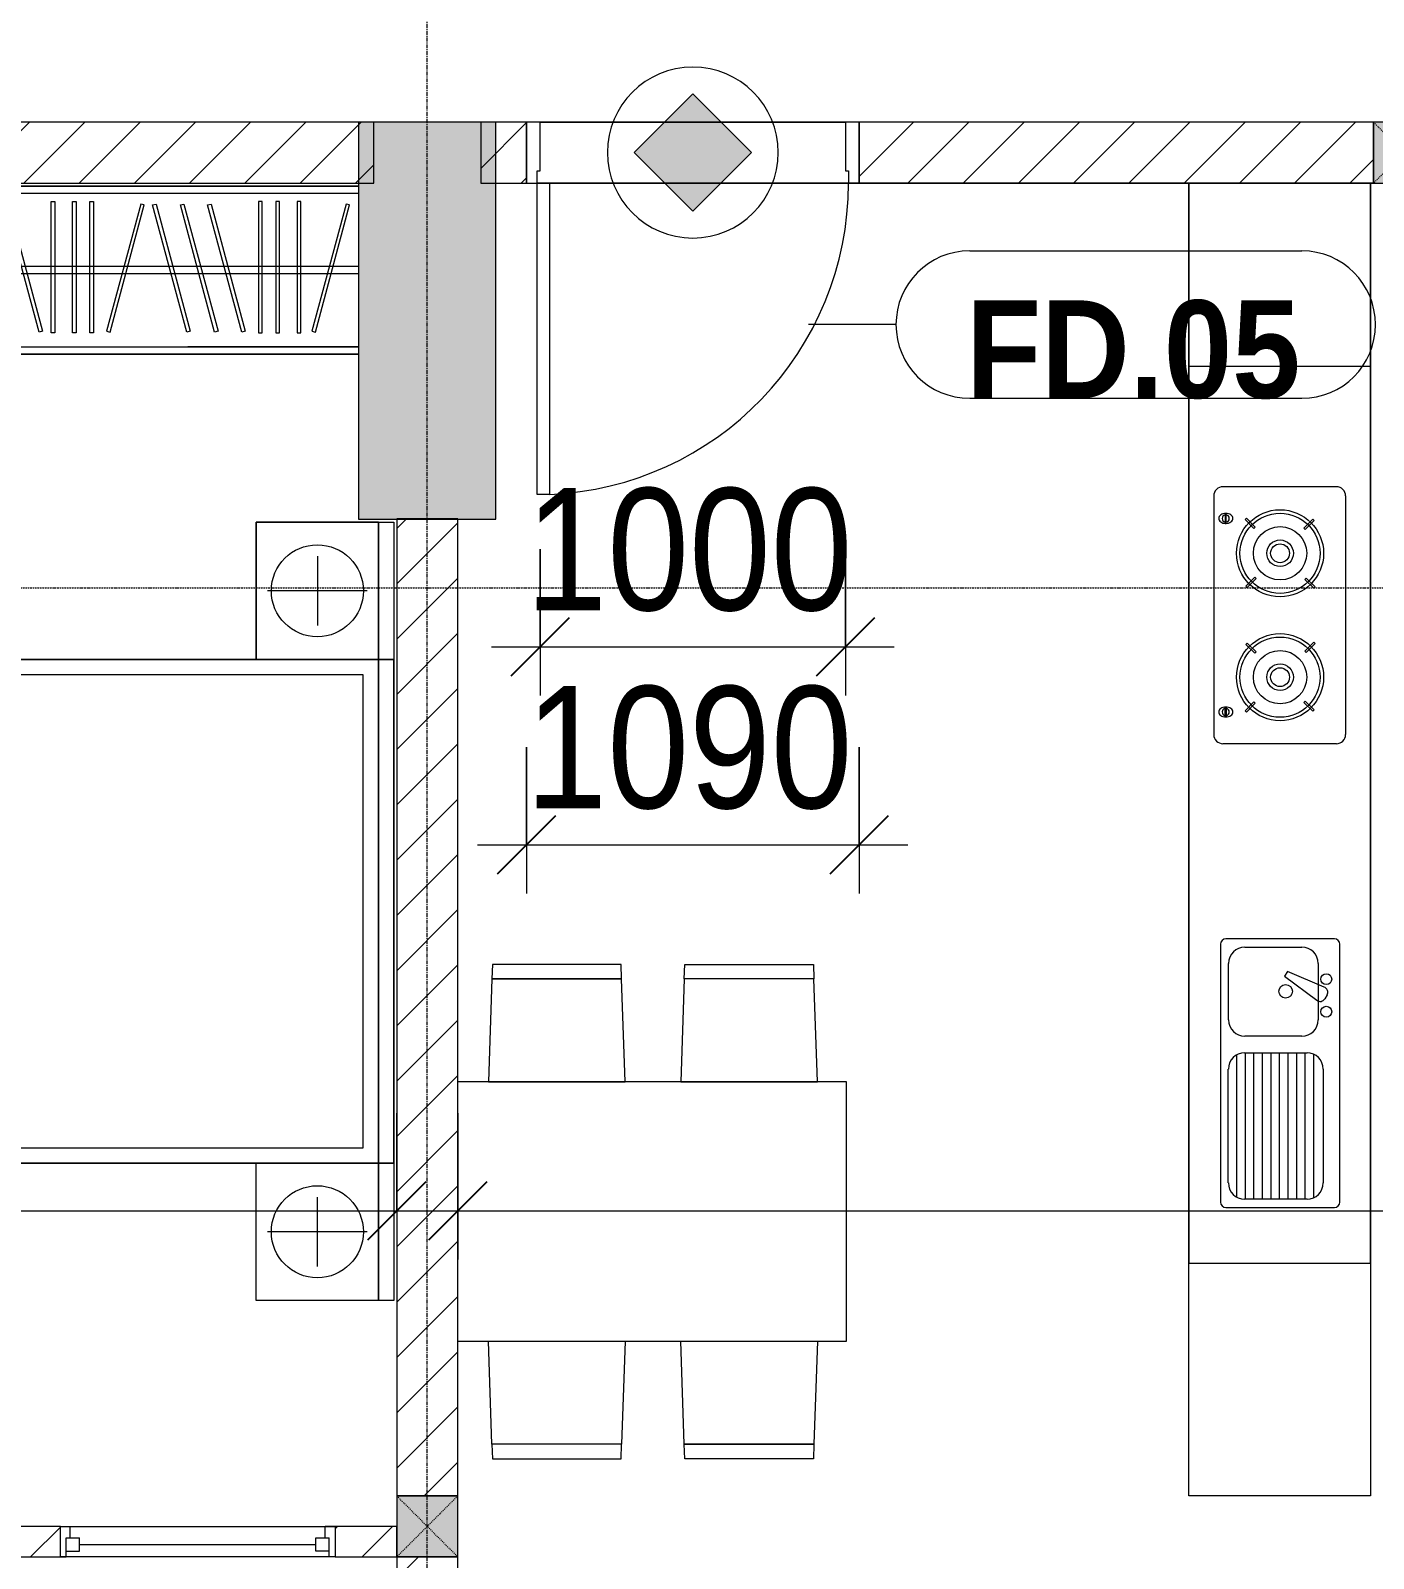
# Model space of a CAD drawing. Header units: millimetres. Extents: x 962 to 241049, y -15958 to 84407.
# Drawn here: x 170032 to 174432, y 28832 to 33837 of the extents above; entities that cross this region are included whole.
import ezdxf

# ---------------------------------------------------------------- set-up
doc = ezdxf.new("R2010")
doc.units = ezdxf.units.MM
for name, pattern in [('Dash', [6, 3, -3]), ('Dash Dot 3_16_', [7.9375, 4.7625, -1.5875, 0, -1.5875]), ('Grid Line', [22.225, 12.7, -3.175, 3.175, -3.175])]:
    doc.linetypes.add(name, pattern=pattern)
for name, color, linetype, lineweight in [('0-1', 7, 'Continuous', 5), ('A-ANNO-DIMS', 211, 'Continuous', 9), ('A-ANNO-DIMS-160', 211, 'Continuous', 9), ('A-ANNO-NOTE', 131, 'Continuous', 9), ('A-DETL-GENF-2', 1, 'Continuous', 9), ('A-DOOR-3', 1, 'Continuous', 9), ('A-DOOR-FRAM-1', 1, 'Continuous', 9), ('A-DOOR-IDEN', 31, 'Continuous', 9), ('A-FLOR-2', 9, 'Continuous', 9), ('A-GLAZ-1', 254, 'Continuous', 9), ('A-GLAZ-2', 9, 'Continuous', 9), ('A-WALL', 113, 'Continuous', 9), ('A-WALL-1', 253, 'Continuous', 18), ('A-WALL-2', 9, 'Continuous', 9), ('A-WALL-3', 113, 'Continuous', 18), ('A-WALL-PATT-1', 10, 'Continuous', 9), ('A-WALL-PATT-2', 111, 'Continuous', 9), ('G-ANNO-SYMB-1', 111, 'Dash Dot 3_16_', 18), ('I-FURN', 30, 'Continuous', 9), ('I-FURN-1', 254, 'Continuous', 9), ('S-COLS', 52, 'Continuous', 9), ('S-COLS-1', 52, 'Continuous', 5), ('S-COLS-2', 7, 'Continuous', 18), ('S-COLS-6', 52, 'Continuous', 18), ('S-COLS-7', 52, 'Dash', 9), ('S-COLS-HDLN', 52, 'Dash', 9), ('S-GRID-1', 1, 'Grid Line', 9)]:
    doc.layers.add(name, color=color, linetype=linetype, lineweight=lineweight)
doc.styles.add('Arial_B_5', font='arialbd_0.ttf', dxfattribs={"width": 0.9, "height": 320})
doc.styles.add('UTM Avo', font='UTM Avo.ttf', dxfattribs={"width": 0.9, "height": 400})
doc.dimstyles.new('1_Dim_chi_tiet_2_5', dxfattribs={"dimscale": 304.8, "dimtxt": 399.720379, "dimasz": 0.629921, "dimexe": 0.524934, "dimexo": 0.0625, "dimgap": 0.052493, "dimtad": 1, "dimdec": 0, "dimrnd": 5, "dimzin": 0, "dimdsep": 46, "dimtxsty": 'UTM Avo', "dimblk1": 'OBLIQUE', "dimblk2": 'OBLIQUE', "dimsah": 1, "dimcen": 0.09, "dimdle": 0.524934, "dimazin": 0, "dimtfac": 1, "dimtdec": 4, "dimtix": 1, "dimtmove": 0, "dimatfit": 3, "dimfxl": 1.049869, "dimfxlon": 1, "dimtvp": 1, "dimtolj": 1, "dimtzin": 0, "dimarcsym": 2})
pattern_1 = [(45, (63179.03, 0), (-90.50967, 90.50967), [])]

# ---------------------------------------------------------------- blocks, each defined once
blk = doc.blocks.new('NCV_TKTC_KET CAU_rvt-1-TKCS_MB TẦNG 1')
at = {"layer": 'S-COLS-1'}
blk.add_hatch(color=256, dxfattribs=at).paths.add_polyline_path([(108377.6, 32236.9), (108377.6, 33536.9), (107927.6, 33536.9), (107927.6, 32236.9)])
at = {"layer": 'S-COLS-2'}
for p, q in [((108377.6, 33536.9), (107927.6, 33536.9)), ((107927.6, 33536.9), (107927.6, 32236.9)), ((108377.6, 32236.9), (108377.6, 33536.9)), ((107927.6, 32236.9), (108377.6, 32236.9))]:
    blk.add_line(p, q, dxfattribs=at)
blk = doc.blocks.new('HE BEP A - HE BEP A-431959-TKCS_MB TẦNG 1')
at = {"layer": 'I-FURN'}
for p, q in [((3.5, -11), (765.9, -11)), ((3.5, -605.3), (3.5, -11)), ((765.9, -11), (765.9, -605.3)), ((765.9, -11), (765.9, -605.3)), ((4303.5, -11), (765.9, -11)), ((3703.5, -605.3), (3703.5, -11)), ((3279.1, -92.2), (2497.5, -92.2)), ((948.4, -131.7), (948.4, -487.8)), ((1810.5, -114.2), (965.9, -114.2)), ((1028.4, -139.9), (1401.8, -139.9)), ((1562.5, -140.8), (1747.9, -140.8)), ((1828, -487.8), (1828, -131.7)), ((2467.5, -494.2), (2467.5, -122.2)), ((2555.1, -129.3), (2587.6, -129.3)), ((2555.1, -133.3), (2555.1, -129.3)), ((2587.6, -133.3), (2555.1, -133.3)), ((2587.6, -129.3), (2587.6, -133.3)), ((3189, -129.3), (3189, -133.3)), ((3221.5, -129.3), (3189, -129.3)), ((3189, -133.3), (3221.5, -133.3)), ((3221.5, -133.3), (3221.5, -129.3)), ((3309.1, -494.2), (3309.1, -122.2)), ((975, -397.7), (975, -193.3)), ((975, -195.9), (1455.1, -195.9)), ((981.5, -167.9), (1448.7, -167.9)), ((1455.1, -193.3), (1455.1, -397.7)), ((1509.1, -380.9), (1509.1, -194.2)), ((1801.3, -194.2), (1801.3, -380.9)), ((2575.3, -194.9), (2570.9, -199.3)), ((2570.9, -199.3), (2600, -228.4)), ((2604.4, -224), (2575.3, -194.9)), ((2792.8, -197.7), (2763.7, -226.8)), ((2797.2, -202), (2792.8, -197.7)), ((2979.4, -202), (2983.8, -197.7)), ((2983.8, -197.7), (3012.9, -226.8)), ((3172.2, -224), (3201.4, -194.9)), ((3205.8, -199.3), (3176.6, -228.4)), ((3201.4, -194.9), (3205.8, -199.3)), ((975, -223.9), (1455.1, -223.9)), ((2600, -228.4), (2604.4, -224)), ((2763.7, -226.8), (2768.1, -231.2)), ((2768.1, -231.2), (2797.2, -202)), ((3008.5, -231.2), (2979.4, -202)), ((3012.9, -226.8), (3008.5, -231.2)), ((3176.6, -228.4), (3172.2, -224)), ((975, -251.9), (1455.1, -251.9)), ((975, -279.9), (1455.1, -279.9)), ((975, -307.9), (1455.1, -307.9)), ((975, -335.9), (1455.1, -335.9)), ((1706.2, -324.4), (1627.3, -429.4)), ((1670.1, -454.1), (1721.6, -333.3)), ((1721.6, -333.3), (1706.2, -324.4)), ((975, -363.9), (1455.1, -363.9)), ((975, -391.9), (1455.1, -391.9)), ((2573.6, -416.8), (2602.8, -387.7)), ((2607.1, -392.1), (2578, -421.2)), ((2602.8, -387.7), (2607.1, -392.1)), ((2766.5, -394.9), (2770.8, -390.5)), ((2795.6, -424), (2766.5, -394.9)), ((2770.8, -390.5), (2800, -419.6)), ((3005.8, -390.5), (2976.7, -419.6)), ((2981.1, -424), (3010.2, -394.9)), ((3010.2, -394.9), (3005.8, -390.5)), ((3173.9, -387.7), (3169.5, -392.1)), ((3169.5, -392.1), (3198.6, -421.2)), ((3203, -416.8), (3173.9, -387.7)), ((979.9, -419.9), (1450.3, -419.9)), ((1747.9, -434.2), (1562.5, -434.2)), ((2578, -421.2), (2573.6, -416.8)), ((2800, -419.6), (2795.6, -424)), ((2976.7, -419.6), (2981.1, -424)), ((3198.6, -421.2), (3203, -416.8)), ((1401.8, -451.1), (1028.4, -451.1)), ((1644.6, -463.3), (1632.2, -456.1)), ((965.9, -505.3), (1810.5, -505.3)), ((3279.1, -524.2), (2497.5, -524.2)), ((765.9, -605.3), (3.5, -605.3)), ((765.9, -605.3), (4303.5, -605.3))]:
    blk.add_line(p, q, dxfattribs=at)
for centre, radius in [((2685.4, -309.4), 142.6), ((2685.4, -309.4), 131.3), ((3091.2, -309.4), 142.6), ((3091.2, -309.4), 131.3), ((2685.4, -309.4), 87.2), ((3091.2, -309.4), 87.2), ((2685.4, -309.4), 43.6), ((2685.4, -309.4), 30.9), ((3091.2, -309.4), 43.6), ((3091.2, -309.4), 30.9), ((1656.3, -327.5), 22.2), ((1589.4, -460.9), 17.8), ((1696.1, -460.9), 17.8)]:
    blk.add_circle(centre, radius, dxfattribs=at)
for centre, radius, start, end in [((2497.5, -122.2), 30, 90, 180), ((3279.1, -122.2), 30, 360, 90), ((965.9, -131.7), 17.5, 90, 180), ((1028.4, -193.3), 53.3, 90, 180), ((1401.8, -193.3), 53.3, 0, 90), ((1562.5, -194.2), 53.3, 90, 180), ((1747.9, -194.2), 53.3, 0, 90), ((1810.5, -131.7), 17.5, 0, 90), ((2588.6, -131.7), 33.5, 163.9419, 180), ((2588.6, -131.7), 33.5, 180, 196.0581), ((2580.1, -129.2), 24.7, 145.204, 163.9419), ((2580.1, -134.1), 24.7, 196.0581, 214.796), ((2571.3, -131.3), 11.6, 9.7177, 170.2823), ((2571.3, -131.3), 11.6, 189.9102, 350.0898), ((2574.8, -125.5), 18.1, 120.7976, 145.204), ((2574.8, -137.9), 18.1, 214.796, 239.2024), ((2571.4, -119.8), 11.5, 90, 120.7976), ((2571.4, -119.8), 11.5, 59.2024, 90), ((2568, -125.5), 18.1, 34.796, 59.2024), ((2568, -137.9), 18.1, 300.7976, 325.204), ((2562.6, -129.2), 24.7, 16.0581, 34.796), ((2562.6, -134.1), 24.7, 325.204, 343.9419), ((2554.1, -131.7), 33.5, 0, 16.0581), ((2554.1, -131.7), 33.5, 343.9419, 0), ((3222.5, -131.7), 33.5, 163.9419, 180), ((3222.5, -131.7), 33.5, 180, 196.0581), ((3214, -129.2), 24.7, 145.204, 163.9419), ((3214, -134.1), 24.7, 196.0581, 214.796), ((3208.7, -125.5), 18.1, 120.7976, 145.204), ((3208.7, -137.9), 18.1, 214.796, 239.2024), ((3205.3, -131.3), 11.6, 9.7177, 170.2823), ((3205.3, -131.3), 11.6, 189.9102, 350.0898), ((3205.3, -119.8), 11.5, 90, 120.7976), ((3205.3, -119.8), 11.5, 59.2024, 90), ((3201.9, -125.5), 18.1, 34.796, 59.2024), ((3201.9, -137.9), 18.1, 300.7976, 325.204), ((3196.5, -129.2), 24.7, 16.0581, 34.796), ((3196.5, -134.1), 24.7, 325.204, 343.9419), ((3188, -131.7), 33.5, 0, 16.0581), ((3188, -131.7), 33.5, 343.9419, 0), ((2571.4, -143.6), 11.5, 239.2024, 270), ((2571.4, -143.6), 11.5, 270, 300.7976), ((3205.3, -143.6), 11.5, 239.2024, 270), ((3205.3, -143.6), 11.5, 270, 300.7976), ((1028.4, -397.7), 53.3, 180, 270), ((1401.8, -397.7), 53.3, 270, 0), ((1562.5, -380.9), 53.3, 180, 270), ((1747.9, -380.9), 53.3, 270, 0), ((1641, -440.7), 17.8, 140.5382, 240.0479), ((965.9, -487.8), 17.5, 180, 270), ((1653.4, -447.9), 17.8, 240.0479, 339.4621), ((1810.5, -487.8), 17.5, 270, 0), ((2497.5, -494.2), 30, 180, 270), ((3279.1, -494.2), 30, 270, 0)]:
    blk.add_arc(centre, radius, start, end, dxfattribs=at)
at = {"layer": 'I-FURN-1'}
for p, q in [((3.5, -11), (4303.5, -11)), ((3.5, -605.3), (3.5, -11)), ((4303.5, -605.3), (3.5, -605.3))]:
    blk.add_line(p, q, dxfattribs=at)
blk = doc.blocks.new('RES_BAN AN 1 - RES_BAN AN 1-851490-TKCS_MB TẦNG 1')
at = {"layer": 'I-FURN-1'}
for p, q in [((-425, -1.8), (-425, -1275)), ((425, -1275), (425, -1.8)), ((-761.9, -113.5), (-809.6, -115.1)), ((-809.6, -115.1), (-809.6, -536.9)), ((-761.9, -113.5), (-425, -102.3)), ((-761.9, -538.5), (-761.9, -113.5)), ((-761.9, -538.5), (-761.9, -113.5)), ((-425, -102.3), (-425, -549.7)), ((425, -102.3), (425, -549.7)), ((761.9, -113.5), (425, -102.3)), ((761.9, -538.5), (761.9, -113.5)), ((761.9, -113.5), (761.9, -538.5)), ((809.6, -115.1), (761.9, -113.5)), ((809.6, -536.9), (809.6, -115.1)), ((-809.6, -536.9), (-761.9, -538.5)), ((-425, -549.7), (-761.9, -538.5)), ((425, -549.7), (761.9, -538.5)), ((761.9, -538.5), (809.6, -536.9)), ((-809.6, -745.3), (-761.9, -743.8)), ((-809.6, -1167.2), (-809.6, -745.3)), ((-761.9, -743.8), (-425, -732.5)), ((-761.9, -1168.8), (-761.9, -743.8)), ((-761.9, -743.8), (-761.9, -1168.8)), ((-425, -732.5), (-425, -1180)), ((425, -732.5), (425, -1180)), ((761.9, -743.8), (425, -732.5)), ((761.9, -743.8), (809.6, -745.3)), ((761.9, -1168.8), (761.9, -743.8)), ((761.9, -1168.8), (761.9, -743.8)), ((809.6, -745.3), (809.6, -1167.2)), ((-761.9, -1168.8), (-809.6, -1167.2)), ((-425, -1180), (-761.9, -1168.8)), ((425, -1180), (761.9, -1168.8)), ((809.6, -1167.2), (761.9, -1168.8)), ((-425, -1275), (425, -1275))]:
    blk.add_line(p, q, dxfattribs=at)
blk = doc.blocks.new('M_Fixed - 900 x 1400-553215-TKCS_MB TẦNG 1')
at = {"layer": 'A-GLAZ-2'}
for p, q in [((-450, 37), (-418, 37)), ((-431, -63), (-431, 0)), ((-431, 0), (-387, 0)), ((-418, 0), (-418, 37)), ((-387, -44), (-387, 0)), ((387, 0), (431, 0)), ((387, -44), (387, 0)), ((418, 0), (418, 37)), ((450, 37), (418, 37)), ((431, -63), (431, 0)), ((-431, -44), (-387, -44)), ((-387, -22), (387, -22)), ((431, -44), (387, -44)), ((-450, -63), (-431, -63)), ((448.9, -63), (431, -63))]:
    blk.add_line(p, q, dxfattribs=at)
blk = doc.blocks.new('GIUONG NGU-2TAB-1600x2000 - GIUONG NGU-2TAB-1600x2000-851491-TKCS_MB TẦNG 1')
at = {"layer": 'I-FURN-1'}
for p, q in [((569.6, 2050), (1997.1, 2050)), ((1997.1, 2050), (569.6, 2050)), ((1997.1, 2000), (569.6, 2000)), ((458.5, 50), (458.5, 1938.9)), ((458.5, 1938.9), (458.5, 50)), ((508.5, 1938.9), (508.5, 100)), ((2058.2, 100), (2058.2, 1938.9)), ((2108.2, 1938.9), (2108.2, 50)), ((2108.2, 50), (2108.2, 1938.9)), ((8.5, 50), (8.5, 450.3)), ((8.5, 450.3), (458.5, 450.3)), ((8.5, 450.3), (458.5, 450.3)), ((8.5, 50), (8.5, 450.3)), ((233.5, 86.8), (233.5, 413.5)), ((458.5, 450.3), (458.5, 50)), ((458.5, 450.3), (458.5, 50)), ((2108.2, 50), (2108.2, 450.3)), ((2108.2, 450.3), (2558.2, 450.3)), ((2108.2, 450.3), (2108.2, 50)), ((2558.2, 450.3), (2108.2, 450.3)), ((2333.2, 86.8), (2333.2, 413.5)), ((2558.2, 450.3), (2558.2, 50)), ((2558.2, 50), (2558.2, 450.3)), ((120.2, 250.2), (346.8, 250.2)), ((2446.5, 250.2), (2219.8, 250.2)), ((508.5, 100), (2058.2, 100)), ((458.5, 50), (8.5, 50)), ((8.5, 0), (8.5, 50)), ((8.5, 50), (458.5, 50)), ((458.5, 50), (8.5, 50)), ((458.5, 0), (8.5, 0)), ((2108.2, 50), (458.5, 50)), ((458.5, 50), (458.5, 0)), ((458.5, 0), (458.5, 50)), ((458.5, 50), (2108.2, 50)), ((458.5, 50), (2108.2, 50)), ((2108.2, 0), (458.5, 0)), ((458.5, 0), (2108.2, 0)), ((2558.2, 50), (2108.2, 50)), ((2108.2, 50), (2558.2, 50)), ((2108.2, 0), (2108.2, 50)), ((2108.2, 50), (2108.2, 0)), ((2108.2, 50), (2558.2, 50)), ((2558.2, 0), (2108.2, 0)), ((2558.2, 50), (2558.2, 0))]:
    blk.add_line(p, q, dxfattribs=at)
for centre in [(233.5, 250.2), (2333.2, 250.2)]:
    blk.add_circle(centre, 150.7, dxfattribs=at)
for centre, radius, start, end in [((569.6, 1938.9), 111.1, 90, 180), ((569.6, 1938.9), 111.1, 90, 180), ((1997.1, 1938.9), 111.1, 0, 90), ((1997.1, 1938.9), 111.1, 360, 90), ((569.6, 1938.9), 61.1, 90, 180), ((1997.1, 1938.9), 61.1, 360, 90)]:
    blk.add_arc(centre, radius, start, end, dxfattribs=at)
blk = doc.blocks.new('TU QUAN AO-SUITE ROOM_3 - TU QUAN AO-SUITE ROOM_3-V6-TKCS_MB TẦNG 1')
at = {"layer": 'I-FURN-1'}
for p, q in [((-550, 1500), (0, 1500)), ((-550, 40), (-550, 1500)), ((0, 1500), (-550, 1500)), ((-550, 1500), (-550, 40)), ((-24, 1476), (-526, 1476)), ((-526, 1476), (-526, 600)), ((-526, 1476), (-526, 40)), ((-287, 576), (-287, 1476)), ((-263, 576), (-263, 1476)), ((-24, 40), (-24, 1476)), ((0, 1500), (0, 40)), ((0, 40), (0, 1500)), ((-480.1, 1386.9), (-480.1, 1398.9)), ((-480.1, 1398.9), (-50.1, 1398.9)), ((-480.1, 1386.9), (-480.1, 1398.9)), ((-50.1, 1386.9), (-480.1, 1386.9)), ((-50.1, 1398.9), (-50.1, 1386.9)), ((-480.1, 1320.5), (-480.1, 1332.5)), ((-480.1, 1332.5), (-50.1, 1332.5)), ((-480.1, 1320.5), (-480.1, 1332.5)), ((-50.1, 1320.5), (-480.1, 1320.5)), ((-50.1, 1332.5), (-50.1, 1320.5)), ((-478.3, 1178.1), (-61.3, 1289.9)), ((-58.2, 1278.3), (-475.2, 1166.5)), ((-61.3, 1289.9), (-58.2, 1278.3)), ((-478.3, 1086.9), (-61.3, 1198.6)), ((-475.2, 1166.5), (-478.3, 1178.1)), ((-58.2, 1187.1), (-475.2, 1075.3)), ((-61.3, 1198.6), (-58.2, 1187.1)), ((-475.2, 1075.3), (-478.3, 1086.9)), ((-480.1, 1035.3), (-480.1, 1047.3)), ((-480.1, 1047.3), (-50.1, 1047.3)), ((-480.1, 1035.3), (-480.1, 1047.3)), ((-50.1, 1035.3), (-480.1, 1035.3)), ((-50.1, 1047.3), (-50.1, 1035.3)), ((-480.1, 965.8), (-480.1, 977.8)), ((-480.1, 977.8), (-50.1, 977.8)), ((-480.1, 965.8), (-480.1, 977.8)), ((-50.1, 965.8), (-480.1, 965.8)), ((-50.1, 977.8), (-50.1, 965.8)), ((-480.1, 908.6), (-480.1, 920.6)), ((-480.1, 920.6), (-50.1, 920.6)), ((-480.1, 908.6), (-480.1, 920.6)), ((-50.1, 908.6), (-480.1, 908.6)), ((-50.1, 920.6), (-50.1, 908.6)), ((-475.2, 865.5), (-478.3, 853.9)), ((-478.3, 853.9), (-61.3, 742.1)), ((-58.2, 753.7), (-475.2, 865.5)), ((-61.3, 742.1), (-58.2, 753.7)), ((-478.3, 603.1), (-61.3, 714.9)), ((-58.2, 703.3), (-475.2, 591.5)), ((-61.3, 714.9), (-58.2, 703.3)), ((-478.3, 511.9), (-61.3, 623.6)), ((-475.2, 591.5), (-478.3, 603.1)), ((-58.2, 612.1), (-475.2, 500.3)), ((-61.3, 623.6), (-58.2, 612.1)), ((-550, 40), (-550, 576)), ((-526, 40), (-526, 600)), ((-287, 40), (-287, 576)), ((-263, 40), (-263, 576)), ((-478.3, 423.1), (-61.3, 534.9)), ((-475.2, 500.3), (-478.3, 511.9)), ((-58.2, 523.3), (-475.2, 411.5)), ((-61.3, 534.9), (-58.2, 523.3)), ((-475.2, 411.5), (-478.3, 423.1)), ((-480.1, 368.4), (-480.1, 356.4)), ((-50.1, 368.4), (-480.1, 368.4)), ((-480.1, 356.4), (-50.1, 356.4)), ((-50.1, 356.4), (-50.1, 368.4)), ((-480.1, 311.2), (-480.1, 299.2)), ((-50.1, 311.2), (-480.1, 311.2)), ((-50.1, 299.2), (-50.1, 311.2)), ((-480.1, 299.2), (-50.1, 299.2)), ((-480.1, 241.7), (-480.1, 229.7)), ((-50.1, 241.7), (-480.1, 241.7)), ((-480.1, 229.7), (-50.1, 229.7)), ((-50.1, 229.7), (-50.1, 241.7)), ((-475.2, 192.7), (-478.3, 181.1)), ((-478.3, 181.1), (-61.3, 69.4)), ((-58.2, 80.9), (-475.2, 192.7)), ((-61.3, 69.4), (-58.2, 80.9))]:
    blk.add_line(p, q, dxfattribs=at)
blk = doc.blocks.new('NCV_TKTC_TANG 1_rvt-1-TKCS_MB TẦNG 1')
at = {"layer": 'A-WALL-PATT-1'}
h = blk.add_hatch(dxfattribs=at)
h.set_pattern_fill('FP_1', color=256, style=0, pattern_type=2)
h.set_pattern_definition([(45, (0, 0), (-90.50967, 90.50967), [])])
h.paths.add_polyline_path([(103252.6, 28836.9), (104050.9, 28836.9), (104050.9, 28936.9), (103252.6, 28936.9), (103252.6, 28907.8)])
h.paths.add_polyline_path([(105150.5, 28836.9), (105150.5, 28936.9), (104850.9, 28936.9), (104850.9, 28836.9)])
h.paths.add_polyline_path([(106050.5, 28836.9), (106352.6, 28836.9), (106352.6, 28936.9), (106050.5, 28936.9)])
h.paths.add_polyline_path([(106552.6, 28836.9), (106950.5, 28836.9), (106950.5, 28936.9), (106552.6, 28936.9), (106552.6, 28857)])
h.paths.add_polyline_path([(108052.6, 28836.9), (108052.6, 28936.9), (107850.5, 28936.9), (107850.5, 28836.9)])
at = {"layer": 'A-FLOR-2'}
for p, q in [((109522.6, 33536.9), (108522.6, 33536.9)), ((109532.6, 33336.9), (108512.6, 33336.9)), ((108512.6, 33336.9), (109532.6, 33336.9)), ((110648.2, 33336.9), (109532.6, 33336.9)), ((111252.6, 33336.9), (110648.2, 33336.9))]:
    blk.add_line(p, q, dxfattribs=at)
at = {"layer": 'A-WALL-1'}
for p, q in [((106950.5, 28936.9), (106552.6, 28936.9)), ((106950.5, 28836.9), (106950.5, 28936.9)), ((108052.6, 28936.9), (107850.5, 28936.9)), ((107850.5, 28936.9), (107850.5, 28836.9)), ((108052.6, 28836.9), (108052.6, 28936.9)), ((106552.6, 28836.9), (106950.5, 28836.9)), ((107850.5, 28836.9), (108052.6, 28836.9))]:
    blk.add_line(p, q, dxfattribs=at)
at = {"layer": 'A-WALL-2'}
for p, q in [((106950.5, 28936.9), (107850.5, 28936.9)), ((107850.5, 28836.9), (106950.5, 28836.9))]:
    blk.add_line(p, q, dxfattribs=at)
at = {"layer": 'A-GLAZ-1'}
blk.add_blockref('M_Fixed - 900 x 1400-553215-TKCS_MB TẦNG 1', (107400.5, 28899.9), dxfattribs=at)
at = {"layer": 'I-FURN-1'}
for name, p, rotation in [('HE BEP A - HE BEP A-431959-TKCS_MB TẦNG 1', (110637.2, 29033.4), 89.99999999999955), ('TU QUAN AO-SUITE ROOM_3 - TU QUAN AO-SUITE ROOM_3-V6-TKCS_MB TẦNG 1', (107967.6, 33326.9), 90.00000000000001), ('GIUONG NGU-2TAB-1600x2000 - GIUONG NGU-2TAB-1600x2000-851491-TKCS_MB TẦNG 1', (108042.6, 29668.6), 89.99999999999915), ('RES_BAN AN 1 - RES_BAN AN 1-851490-TKCS_MB TẦNG 1', (108250.8, 29968.2), 89.99999999999955)]:
    blk.add_blockref(name, p, dxfattribs=dict(at, rotation=rotation))
blk = doc.blocks.new('FD_05 - FD_05-1000x2200mm-835434-TKCS_MB TẦNG 1')
at = {"layer": 'A-DETL-GENF-2'}
for p, q in [((470, 100), (470, 1120)), ((470, 1120), (510, 1120)), ((510, 1120), (510, 100)), ((510, 100), (470, 100))]:
    blk.add_line(p, q, dxfattribs=at)
blk.add_arc((510, 100), 1020, 92.2475, 180, dxfattribs=at)
at = {"layer": 'A-DOOR-FRAM-1'}
for p, q in [((-510, 100), (-545, 100)), ((-545, 100), (-545, -100)), ((-510, 60), (-510, 100)), ((-500, 60), (-510, 60)), ((-500, -100), (-500, 60)), ((510, 60), (500, 60)), ((500, 60), (500, -100)), ((545, 100), (510, 100)), ((510, 100), (510, 60)), ((545, -100), (545, 100)), ((-545, -100), (-500, -100)), ((500, -100), (545, -100))]:
    blk.add_line(p, q, dxfattribs=at)
blk = doc.blocks.new('G1_SOF - BO TRU - 200x200-3050151-TKCS_MB TẦNG 1')
at = {"layer": 'S-COLS-HDLN'}
for p, q in [((-100, 100), (100, -100)), ((100, 100), (-100, -100))]:
    blk.add_line(p, q, dxfattribs=at)
blk = doc.blocks.new('DIMBLOCK48-TKCS_MB TẦNG 1')
at = {"layer": 'A-ANNO-DIMS-160'}
for p, q in [((171656.6, 31490), (171656.6, 31010)), ((171656.6, 31170), (171656.6, 31490)), ((172746.6, 31490), (172746.6, 31010)), ((172746.6, 31170), (172746.6, 31490)), ((171496.6, 31170), (172906.6, 31170))]:
    blk.add_line(p, q, dxfattribs=at)
at = {"layer": 'A-ANNO-DIMS-160', "lineweight": 25}
for p, q in [((171656.6, 31170), (171752.6, 31266)), ((172746.6, 31170), (172842.6, 31266)), ((171656.6, 31170), (171560.6, 31074)), ((172746.6, 31170), (172650.6, 31074))]:
    blk.add_line(p, q, dxfattribs=at)
at = {"layer": 'A-ANNO-DIMS-160', "color": 0, "insert": (171653.8, 31689.6), "char_height": 400, "width": 1314.636, "attachment_point": 1, "line_spacing_factor": 1.110334, "style": 'UTM Avo'}
blk.add_mtext('1090', dxfattribs=at)
blk = doc.blocks.new('_Oblique')
at = {"color": 0, "linetype": 'ByBlock', "lineweight": -2}
blk.add_line((-0.5, -0.5), (0.5, 0.5), dxfattribs=at)
blk = doc.blocks.new('DIMBLOCK110-TKCS_MB TẦNG 1')
at = {"layer": 'A-ANNO-DIMS-160'}
for p, q in [((171701.6, 32138.4), (171701.6, 31658.4)), ((171701.6, 31818.4), (171701.6, 32138.4)), ((172701.6, 32138.4), (172701.6, 31658.4)), ((172701.6, 31818.4), (172701.6, 32138.4)), ((171541.6, 31818.4), (172861.6, 31818.4))]:
    blk.add_line(p, q, dxfattribs=at)
at = {"layer": 'A-ANNO-DIMS-160', "lineweight": 25}
for p, q in [((171701.6, 31818.4), (171797.6, 31914.4)), ((172701.6, 31818.4), (172797.6, 31914.4)), ((171701.6, 31818.4), (171605.6, 31722.4)), ((172701.6, 31818.4), (172605.6, 31722.4))]:
    blk.add_line(p, q, dxfattribs=at)
at = {"layer": 'A-ANNO-DIMS-160', "color": 0, "insert": (171653.8, 32338), "char_height": 400, "width": 1314.636, "attachment_point": 1, "line_spacing_factor": 1.110334, "style": 'UTM Avo'}
blk.add_mtext('1000', dxfattribs=at)
blk = doc.blocks.new('STN_Door Tag - STN_Door Tag-1788670-TKCS_MB TẦNG 1')
at = {"layer": 'A-DOOR-IDEN'}
for p, q in [((-3.37, 1.495), (3.431, 1.495)), ((-3.37, -1.524), (3.431, -1.524))]:
    blk.add_line(p, q, dxfattribs=at)
for centre, start, end in [((-3.37, -0.015), 90, 270), ((3.431, -0.015), 270, 90)]:
    blk.add_arc(centre, 1.509, start, end, dxfattribs=at)
blk = doc.blocks.new('DIMBLOCK204-TKCS_MB TẦNG 1')
at = {"layer": 'A-ANNO-DIMS-160'}
for p, q in [((163231.6, 30290.8), (163231.6, 29810.8)), ((163231.6, 29970.8), (163231.6, 30290.8)), ((171231.6, 30290.8), (171231.6, 29810.8)), ((171231.6, 29970.8), (171231.6, 30290.8)), ((163071.6, 29970.8), (171391.6, 29970.8))]:
    blk.add_line(p, q, dxfattribs=at)
at = {"layer": 'A-ANNO-DIMS-160', "lineweight": 25}
for p, q in [((163231.6, 29970.8), (163327.6, 30066.8)), ((171231.6, 29970.8), (171327.6, 30066.8)), ((163231.6, 29970.8), (163135.6, 29874.8)), ((171231.6, 29970.8), (171135.6, 29874.8))]:
    blk.add_line(p, q, dxfattribs=at)
at = {"layer": 'A-ANNO-DIMS-160', "color": 0, "insert": (166683.8, 30490.4), "char_height": 400, "width": 1314.636, "attachment_point": 1, "line_spacing_factor": 1.110334, "style": 'UTM Avo'}
blk.add_mtext('8000', dxfattribs=at)
blk = doc.blocks.new('DIMBLOCK205-TKCS_MB TẦNG 1')
at = {"layer": 'A-ANNO-DIMS-160'}
for p, q in [((171431.6, 30290.8), (171431.6, 29810.8)), ((171431.6, 29970.8), (171431.6, 30290.8)), ((179431.6, 30290.8), (179431.6, 29810.8)), ((179431.6, 29970.8), (179431.6, 30290.8)), ((171271.6, 29970.8), (179591.6, 29970.8))]:
    blk.add_line(p, q, dxfattribs=at)
at = {"layer": 'A-ANNO-DIMS-160', "lineweight": 25}
for p, q in [((171431.6, 29970.8), (171527.6, 30066.8)), ((179431.6, 29970.8), (179527.6, 30066.8)), ((171431.6, 29970.8), (171335.6, 29874.8)), ((179431.6, 29970.8), (179335.6, 29874.8))]:
    blk.add_line(p, q, dxfattribs=at)
at = {"layer": 'A-ANNO-DIMS-160', "color": 0, "insert": (174883.8, 30490.4), "char_height": 400, "width": 1314.636, "attachment_point": 1, "line_spacing_factor": 1.110334, "style": 'UTM Avo'}
blk.add_mtext('8000', dxfattribs=at)
blk = doc.blocks.new('HDNDCT_GHI CHÚ CỬA CHỐNG CHÁY EI30 - HDNDCT_GHI CHÚ CỬA CHỐNG CHÁY EI30-2461928-TKCS_MB TẦNG 1')
at = {"layer": 'A-ANNO-NOTE'}
blk.add_hatch(color=256, dxfattribs=at).paths.add_polyline_path([(-1.2, 0), (0, 1.2), (1.2, 0), (0, -1.2)])
for p, q in [((0, 1.2), (-1.2, 0)), ((1.2, 0), (0, 1.2)), ((-1.2, 0), (0, -1.2)), ((0, -1.2), (1.2, 0))]:
    blk.add_line(p, q, dxfattribs=at)
for start, end in [(360, 180), (180, 360)]:
    blk.add_arc((0, 0), 1.75, start, end, dxfattribs=at)

msp = doc.modelspace()

# ---------------------------------------------------------------- hatches: boundary and pattern name
at = {"layer": 'A-WALL-PATT-2'}
h = msp.add_hatch(dxfattribs=at)
h.set_pattern_fill('FP_1', color=256, style=0, pattern_type=2)
h.set_pattern_definition(pattern_1)
h.paths.add_polyline_path([(171156.6, 33336.9), (171156.6, 33536.9), (167591.6, 33536.9), (167591.6, 33336.9), (169267.3, 33336.9)])
h.paths.add_polyline_path([(166043.2, 33336.9), (167391.6, 33336.9), (167391.6, 33536.9), (164546.6, 33536.9), (164546.6, 33336.9)])
h.paths.add_polyline_path([(163306.6, 33336.9), (163456.6, 33336.9), (163456.6, 33536.9), (163306.6, 33536.9)])
h = msp.add_hatch(dxfattribs=at)
h.set_pattern_fill('FP_1', color=256, style=0, pattern_type=2)
h.set_pattern_definition(pattern_1)
h.paths.add_polyline_path([(178939.4, 33336.9), (179281.7, 33336.9), (179281.7, 33536.9), (174631.6, 33536.9), (174631.6, 33336.9), (175715.4, 33336.9)])
h.paths.add_polyline_path([(171506.6, 33336.9), (171656.6, 33336.9), (171656.6, 33536.9), (171506.6, 33536.9)])
h.paths.add_polyline_path([(174431.6, 33336.9), (174431.6, 33536.9), (172746.6, 33536.9), (172746.6, 33336.9), (174103.3, 33336.9)])
h = msp.add_hatch(dxfattribs=at)
h.set_pattern_fill('FP_1', color=256, style=0, pattern_type=2)
h.set_pattern_definition(pattern_1)
h.paths.add_polyline_path([(171431.6, 25536.9), (171431.6, 28836.9), (171231.6, 28836.9), (171231.6, 25536.9)])
h.paths.add_polyline_path([(171231.6, 29036.9), (171431.6, 29036.9), (171431.6, 32237), (171231.6, 32237), (171231.6, 29966)])
at = {"layer": 'S-COLS-1'}
for points in [[(174631.6, 33336.9), (174631.6, 33536.9), (174431.6, 33536.9), (174431.6, 33336.9)], [(171431.6, 28836.9), (171431.6, 29036.9), (171231.6, 29036.9), (171231.6, 28836.9)]]:
    msp.add_hatch(color=256, dxfattribs=at).paths.add_polyline_path(points)

# ---------------------------------------------------------------- linework, layer by layer
at = {"layer": 'A-DOOR-IDEN'}
msp.add_line((172581.1, 32875.6), (172867.2, 32875.6), dxfattribs=at)
at = {"layer": 'A-WALL'}
for p, q in [((171701.6, 33536.9), (172701.6, 33536.9)), ((174431.6, 33336.9), (174431.6, 33536.9)), ((172711.6, 33336.9), (171691.6, 33336.9)), ((171231.6, 29036.9), (171431.6, 29036.9)), ((171431.6, 28836.9), (171231.6, 28836.9))]:
    msp.add_line(p, q, dxfattribs=at)
at = {"layer": 'A-WALL-3'}
for p, q in [((171156.6, 33536.9), (167591.6, 33536.9)), ((171156.6, 33336.9), (171156.6, 33536.9)), ((171656.6, 33536.9), (171506.6, 33536.9)), ((171506.6, 33536.9), (171506.6, 33336.9)), ((171656.6, 33336.9), (171656.6, 33536.9)), ((174431.6, 33536.9), (172746.6, 33536.9)), ((172746.6, 33536.9), (172746.6, 33336.9)), ((167591.6, 33336.9), (171156.6, 33336.9)), ((171506.6, 33336.9), (171656.6, 33336.9)), ((172746.6, 33336.9), (174431.6, 33336.9)), ((171431.6, 32237), (171231.6, 32237)), ((171231.6, 32237), (171231.6, 29036.9)), ((171431.6, 29036.9), (171431.6, 32237)), ((171231.6, 28836.9), (171231.6, 25536.9)), ((171431.6, 25536.9), (171431.6, 28836.9))]:
    msp.add_line(p, q, dxfattribs=at)
at = {"layer": 'G-ANNO-SYMB-1'}
msp.add_line((90628.5, 32011.5), (198105.9, 32011.5), dxfattribs=at)
at = {"layer": 'S-COLS'}
for p, q in [((174431.6, 33536.9), (174431.6, 33336.9)), ((171431.6, 29036.9), (171231.6, 29036.9)), ((171231.6, 28836.9), (171431.6, 28836.9))]:
    msp.add_line(p, q, dxfattribs=at)
at = {"layer": 'S-COLS-6'}
for p, q in [((174631.6, 33536.9), (174431.6, 33536.9)), ((174431.6, 33336.9), (174631.6, 33336.9)), ((171231.6, 29036.9), (171231.6, 28836.9)), ((171431.6, 28836.9), (171431.6, 29036.9))]:
    msp.add_line(p, q, dxfattribs=at)
at = {"layer": 'S-GRID-1'}
for p, q in [((171331.6, 15532), (171331.6, 78459.2)), ((192368.8, 33536.9), (96265.8, 33536.9))]:
    msp.add_line(p, q, dxfattribs=at)

# ---------------------------------------------------------------- block references
at = {"layer": '0-1'}
for name in ['NCV_TKTC_KET CAU_rvt-1-TKCS_MB TẦNG 1', 'NCV_TKTC_TANG 1_rvt-1-TKCS_MB TẦNG 1']:
    msp.add_blockref(name, (63179, 0), dxfattribs=at)
at = {"layer": 'A-ANNO-NOTE', "xscale": 160, "yscale": 160, "zscale": 160}
msp.add_blockref('HDNDCT_GHI CHÚ CỬA CHỐNG CHÁY EI30 - HDNDCT_GHI CHÚ CỬA CHỐNG CHÁY EI30-2461928-TKCS_MB TẦNG 1', (172201.6, 33437.4), dxfattribs=at)
at = {"layer": 'A-DOOR-3', "rotation": 180}
msp.add_blockref('FD_05 - FD_05-1000x2200mm-835434-TKCS_MB TẦNG 1', (172201.6, 33436.9), dxfattribs=at)
at = {"layer": 'A-DOOR-IDEN', "xscale": 159.9999999999999, "yscale": 159.9999999999999, "zscale": 159.9999999999999}
msp.add_blockref('STN_Door Tag - STN_Door Tag-1788670-TKCS_MB TẦNG 1', (173647.9, 32876.2), dxfattribs=at)
at = {"layer": 'S-COLS-7'}
for p in [(174531.6, 33436.9), (171331.6, 28936.9)]:
    msp.add_blockref('G1_SOF - BO TRU - 200x200-3050151-TKCS_MB TẦNG 1', p, dxfattribs=at)

# ---------------------------------------------------------------- texts
at = {"layer": 'A-DOOR-IDEN', "insert": (173644.7, 32790.9), "char_height": 320, "width": 1124.64, "attachment_point": 5, "line_spacing_factor": 0.936439, "style": 'Arial_B_5'}
msp.add_mtext('\\pt7.2,14.4,21.6,28.8,36,43.2,50.4,57.6,64.8,72,79.2,86.4,93.6,100.8,108,115.2,122.4,129.6,136.8,144,151.2,158.4,165.6,172.8,180,187.2,194.4,201.6,208.8,216,223.2,230.4;FD.05', dxfattribs=at)

# ---------------------------------------------------------------- dimensions: what is measured, and where the dimension line sits
at = {"layer": 'A-ANNO-DIMS'}
for base, p1, p2, override, picture, middle in [((172701.6, 31818.4), (171701.6, 32138.4), (172701.6, 32138.4), {"dimpost": '<>', "dimfxl": 1000}, 'DIMBLOCK110-TKCS_MB TẦNG 1', (172201.6, 32041.4)), ((172746.6, 31170), (171656.6, 31490), (172746.6, 31490), {"dimpost": '<>', "dimfxl": 1090}, 'DIMBLOCK48-TKCS_MB TẦNG 1', (172201.6, 31392.9)), ((171231.6, 29970.8), (163231.6, 30290.8), (171231.6, 30290.8), {"dimpost": '<>', "dimfxl": 8000}, 'DIMBLOCK204-TKCS_MB TẦNG 1', (167231.6, 30193.8)), ((179431.6, 29970.8), (171431.6, 30290.8), (179431.6, 30290.8), {"dimpost": '<>', "dimfxl": 8000}, 'DIMBLOCK205-TKCS_MB TẦNG 1', (175431.6, 30193.8))]:
    dim = msp.add_linear_dim(base=base, p1=p1, p2=p2, dimstyle='1_Dim_chi_tiet_2_5', override=override, dxfattribs=at)
    dim.commit()
    dim.dimension.update_dxf_attribs({"geometry": picture, "text_midpoint": middle})

doc.saveas('drawing.dxf')
